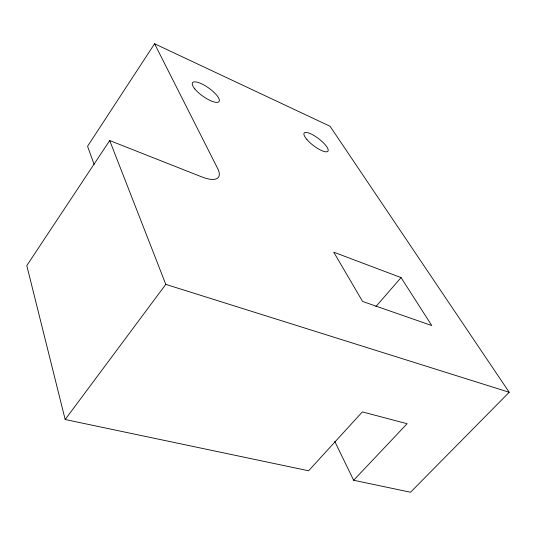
<?xml version="1.0" encoding="UTF-8"?>
<svg xmlns="http://www.w3.org/2000/svg" width="536" height="536" viewBox="0 0 536 536"><rect width="100%" height="100%" fill="white"/><g stroke="black" fill="none" stroke-linecap="round" stroke-linejoin="round"><path stroke-width="0.8" d="M334.692 441.309L353.653 480.263L410.529 492.236L509.2 392.265L330.035 126.255L154.582 43.764L87.569 146.281L94.088 164.385M154.582 43.764L217.69 168.559A31.624 11.49 35.6 0 1 201.851 176.927L109.699 140.546L26.8 265.601L65.171 419.521L308.609 470.776L362.376 411.896L407.125 423.715L353.653 480.263M65.171 419.521L165.792 284.375L109.699 140.546M375.883 306.599L401.055 277.601L431.788 325.56L362.597 301.46L333.747 252.188L401.055 277.601M165.792 284.375L509.2 392.265M194.776 88.862A16.254 5.025 35.4 0 0 218.159 102.188A16.254 5.025 35.4 0 0 204.497 85.325A16.254 5.025 35.4 0 0 194.776 88.862M306.987 139.621A14.961 4.322 37.4 0 0 327.61 151.5A14.961 4.322 37.4 0 0 313.52 135.246A14.961 4.322 37.4 0 0 306.987 139.621"/></g></svg>
